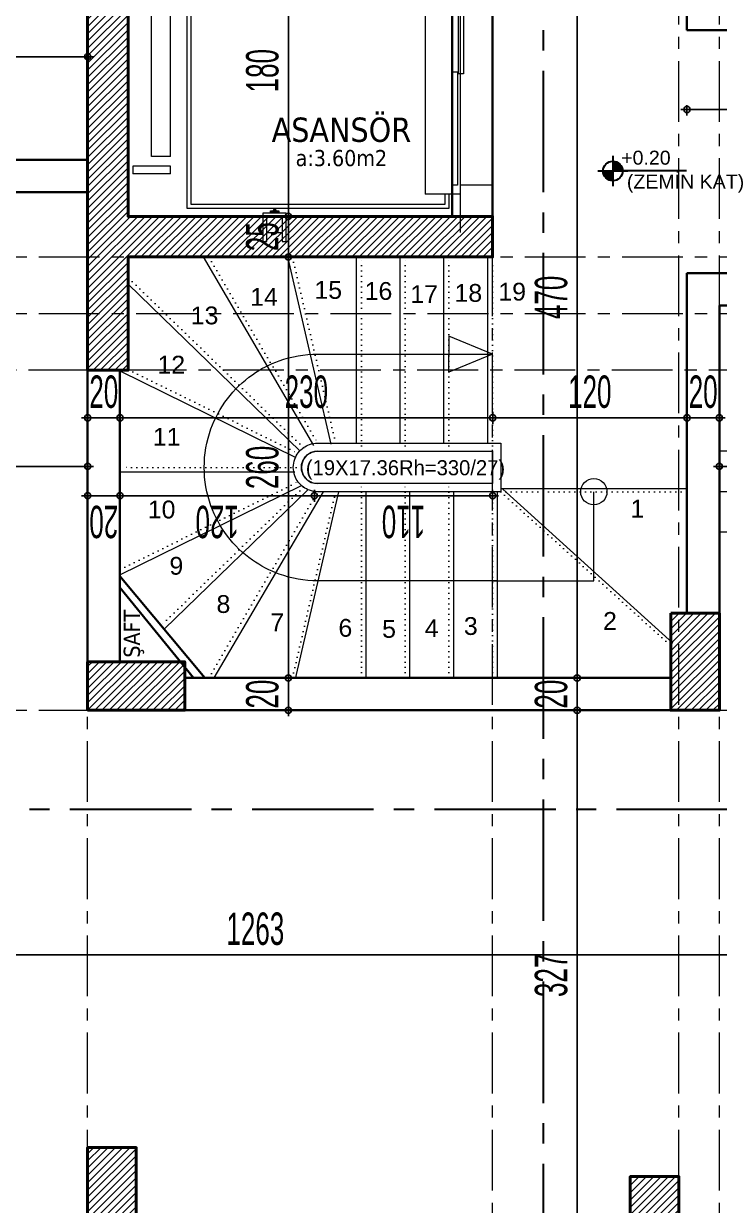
# Model space of a CAD drawing. Extents: x 386248 to 427517, y 4539405 to 4542296.
# Drawn here: x 391896 to 392325, y 4540380 to 4541110 of the extents above; entities that cross this region are included whole.
import ezdxf
from ezdxf.enums import TextEntityAlignment as Align

# ---------------------------------------------------------------- set-up
doc = ezdxf.new("R2010")
doc.units = 0
for name, pattern in [('CENTER', [2, 1.25, -0.25, 0.25, -0.25]), ('CENTER2', [1.125, 0.75, -0.125, 0.125, -0.125]), ('CENTERX2', [4, 2.5, -0.5, 0.5, -0.5]), ('DOT2', [3.175, 0, -3.175]), ('DUZ', [0])]:
    doc.linetypes.add(name, pattern=pattern)
for name, color, linetype, lineweight in [('AKS', 251, 'CENTERX2', 20), ('baca', 9, 'Continuous', 25), ('DUVAR', 4, 'Continuous', 35), ('GOR1', 51, 'Continuous', 25), ('ince', 203, 'DUZ', 20), ('kolon', 1, 'Continuous', 40), ('KOTLAR', 63, 'Continuous', 30), ('MERDIVEN', 161, 'Continuous', 15), ('MIMARI', 2, 'Continuous', 20), ('OLCU10', 2, 'Continuous', 25), ('tarama kolon', 8, 'Continuous', 13)]:
    doc.layers.add(name, color=color, linetype=linetype, lineweight=lineweight)
for name, color, linetype in [('alan', 7, 'Continuous'), ('DIM', 7, 'Continuous'), ('mahal', 7, 'Continuous'), ('Standart', 7, 'Continuous')]:
    doc.layers.add(name, color=color, linetype=linetype)
doc.styles.get("Standard").update_dxf_attribs({"font": 'arial.ttf'})
doc.styles.add('STYLE4', font='comic.ttf', dxfattribs={"height": 9})
doc.styles.add('T', font='ISOt.shx', dxfattribs={"width": 0.6})
doc.styles.add('VAZ', font='tahoma.ttf')
doc.dimstyles.new('DOT2', dxfattribs={"dimtxt": 20, "dimasz": 0.7, "dimexe": 5, "dimexo": 5, "dimgap": 6, "dimtad": 1, "dimdec": 0, "dimdsep": 46, "dimtxsty": 'T', "dimblk1": 'SEL2', "dimblk2": 'SEL2', "dimsah": 1, "dimcen": 0, "dimse1": 1, "dimse2": 1, "dimclrd": 256, "dimclre": 256, "dimclrt": 256, "dimadec": 0, "dimazin": 0, "dimtfac": 1, "dimtdec": 0, "dimtix": 1, "dimtmove": 2, "dimatfit": 3, "dimldrblk": 'SEL2', "dimfxl": 1, "dimtolj": 1, "dimtzin": 0, "dimarcsym": 0})

# ---------------------------------------------------------------- blocks, each defined once
blk = doc.blocks.new('G$C5A3F1A31')
at = {"layer": 'ince', "ltscale": 0.1}
for p, q in [((175.92, 41.64), (24.31, 41.64)), ((24.31, 20), (24.31, 41.64)), ((175.92, 20), (175.92, 41.64)), ((99.89, 25.24), (29.89, 25.24)), ((29.89, 21.71), (29.89, 25.24)), ((99.89, 25.24), (99.89, 21.71)), ((29.89, 20), (0.5, 20)), ((29.89, 20), (24.31, 20)), ((99.89, 21.71), (29.89, 21.71)), ((29.89, 0), (29.89, 20)), ((169.89, 20), (29.89, 20)), ((98.49, 17.85), (98.49, 21.32)), ((169.89, 21.32), (98.49, 21.32)), ((169.89, 17.85), (98.49, 17.85)), ((169.89, 21.32), (169.89, 17.85)), ((200.5, 20), (169.89, 20)), ((169.89, 0), (169.89, 20)), ((29.89, 0), (0.5, 0)), ((0.5, 0), (200.5, 0)), ((169.89, 0), (29.89, 0)), ((200.5, 0), (169.89, 0))]:
    blk.add_line(p, q, dxfattribs=at)
at = {"layer": 'MIMARI', "ltscale": 0.1}
for p, q in [((36.89, 198.79), (36.89, 222.1)), ((41.58, 222.1), (36.89, 222.1)), ((41.58, 198.79), (41.58, 222.1)), ((159.42, 198.79), (159.42, 222.1)), ((164.11, 222.1), (159.42, 222.1)), ((159.42, 198.79), (159.42, 222.1)), ((164.11, 222.1), (159.42, 222.1)), ((164.11, 198.79), (164.11, 222.1)), ((164.11, 198.79), (164.11, 222.1)), ((47.45, 198.79), (47.45, 210.53)), ((47.45, 210.53), (153.55, 210.53)), ((153.55, 198.79), (153.55, 210.53)), ((36.89, 198.79), (41.58, 198.79)), ((47.45, 198.79), (153.55, 198.79)), ((159.42, 198.79), (164.11, 198.79)), ((-5, 141.6), (12.81, 141.6)), ((-5, 141.6), (-5, 139.26)), ((-5, 139.26), (10.47, 139.26)), ((10.47, 139.26), (10.47, 129.87)), ((12.81, 141.6), (12.81, 127.52)), ((188.19, 141.6), (188.19, 127.52)), ((206, 141.6), (188.19, 141.6)), ((190.54, 139.26), (190.54, 129.87)), ((206, 139.26), (190.54, 139.26)), ((206, 141.6), (206, 139.26)), ((10.47, 129.87), (-5, 129.87)), ((-5, 129.87), (-5, 127.52)), ((12.81, 127.52), (-5, 127.52)), ((188.19, 127.52), (206, 127.52)), ((190.54, 129.87), (206, 129.87)), ((206, 129.87), (206, 127.52))]:
    blk.add_line(p, q, dxfattribs=at)
for points in [[(15.45, 176.47), (15.45, 188.43), (185.55, 188.43), (185.55, 27.07), (175.92, 27.07)], [(17.8, 176.47), (17.8, 186.08), (183.2, 186.08), (183.2, 29.42), (175.92, 29.42)], [(24.31, 27.07), (15.45, 27.07), (15.45, 176.47)], [(24.31, 29.42), (17.8, 29.42), (17.8, 176.47)], [(0.5, 139.26), (0.5, 129.87)], [(200.5, 139.26), (200.5, 129.87)]]:
    blk.add_lwpolyline(points, dxfattribs=at)
for points in [[(12.81, 137.01), (14.01, 137.01), (14.01, 131.96), (12.81, 131.96)], [(14.01, 135.54), (15.45, 134.59), (15.45, 134.56), (14.01, 133.65)], [(186.99, 135.54), (185.55, 134.59), (185.55, 134.56), (186.99, 133.65)], [(188.19, 137.01), (186.99, 137.01), (186.99, 131.96), (188.19, 131.96)]]:
    blk.add_lwpolyline(points, close=True, dxfattribs=at)
for points in [[(12.81, 137.01), (14.01, 137.01), (12.81, 131.96), (14.01, 131.96)], [(14.01, 133.65), (15.45, 134.56), (14.01, 135.54), (15.48, 134.58)], [(186.99, 133.65), (185.55, 134.56), (186.99, 135.54), (185.52, 134.58)], [(188.19, 137.01), (186.99, 137.01), (188.19, 131.96), (186.99, 131.96)]]:
    blk.add_solid(points, dxfattribs=at)
blk = doc.blocks.new('SEL2')
at = {"layer": 'OLCU10'}
for p, q in [((5.25, 0), (-5.25, 0)), ((0, 5.25), (0, -3.95))]:
    blk.add_line(p, q, dxfattribs=at)
blk.add_circle((0, 0), 2.75, dxfattribs=at)
blk = doc.blocks.new('*D2072')
at = {"layer": 'Defpoints', "color": 0}
for p in [(392185.31, 4540969.29), (392075.31, 4540835.76), (392075.31, 4540818.25)]:
    blk.add_point(p, dxfattribs=at)
at = {"layer": 'DIM', "lineweight": -2}
blk.add_line((392184.61, 4540818.25), (392076.01, 4540818.25), dxfattribs=at)
at = {"layer": 'DIM', "linetype": 'ByBlock', "lineweight": -2, "xscale": 0.7, "yscale": 0.7, "zscale": 0.7, "rotation": 180}
blk.add_blockref('SEL2', (392075.31, 4540818.25), dxfattribs=at)
at = {"layer": 'DIM', "linetype": 'ByBlock', "lineweight": -2, "xscale": 0.7, "yscale": 0.7, "zscale": 0.7}
blk.add_blockref('SEL2', (392185.31, 4540818.25), dxfattribs=at)
at = {"layer": 'DIM', "insert": (392130.31, 4540802.25), "char_height": 20, "attachment_point": 5, "rotation": 180, "style": 'T'}
blk.add_mtext('\\A1;110', dxfattribs=at)
blk = doc.blocks.new('*D2073')
at = {"layer": 'Defpoints', "color": 0}
for p in [(391955.31, 4540851.93), (392075.31, 4540835.76), (391955.31, 4540818.25)]:
    blk.add_point(p, dxfattribs=at)
at = {"layer": 'DIM', "lineweight": -2}
blk.add_line((392074.61, 4540818.25), (391956.01, 4540818.25), dxfattribs=at)
at = {"layer": 'DIM', "linetype": 'ByBlock', "lineweight": -2, "xscale": 0.7, "yscale": 0.7, "zscale": 0.7, "rotation": 180}
blk.add_blockref('SEL2', (391955.31, 4540818.25), dxfattribs=at)
at = {"layer": 'DIM', "linetype": 'ByBlock', "lineweight": -2, "xscale": 0.7, "yscale": 0.7, "zscale": 0.7}
blk.add_blockref('SEL2', (392075.31, 4540818.25), dxfattribs=at)
at = {"layer": 'DIM', "insert": (392015.31, 4540802.25), "char_height": 20, "attachment_point": 5, "rotation": 180, "style": 'T'}
blk.add_mtext('\\A1;120', dxfattribs=at)
blk = doc.blocks.new('*D2074')
at = {"layer": 'Defpoints', "color": 0}
for p in [(391935.31, 4540851.93), (391955.31, 4540851.93), (391935.31, 4540818.25)]:
    blk.add_point(p, dxfattribs=at)
at = {"layer": 'DIM', "lineweight": -2}
for p, q in [((391934.61, 4540818.25), (391933.91, 4540818.25)), ((391955.31, 4540818.25), (391935.31, 4540818.25)), ((391956.01, 4540818.25), (391956.71, 4540818.25))]:
    blk.add_line(p, q, dxfattribs=at)
at = {"layer": 'DIM', "linetype": 'ByBlock', "lineweight": -2, "xscale": 0.7, "yscale": 0.7, "zscale": 0.7}
blk.add_blockref('SEL2', (391935.31, 4540818.25), dxfattribs=at)
at = {"layer": 'DIM', "linetype": 'ByBlock', "lineweight": -2, "xscale": 0.7, "yscale": 0.7, "zscale": 0.7, "rotation": 180}
blk.add_blockref('SEL2', (391955.31, 4540818.25), dxfattribs=at)
at = {"layer": 'DIM', "insert": (391945.31, 4540802.25), "char_height": 20, "attachment_point": 5, "rotation": 180, "style": 'T'}
blk.add_mtext('\\A1;20', dxfattribs=at)
blk = doc.blocks.new('*D2077')
at = {"layer": 'Defpoints', "color": 0}
for p in [(392059.28, 4540705.76), (392073.59, 4540705.76), (392089.31, 4540685.76)]:
    blk.add_point(p, dxfattribs=at)
at = {"layer": 'DIM', "lineweight": -2}
for p, q in [((392059.28, 4540706.46), (392059.28, 4540707.16)), ((392059.28, 4540685.76), (392059.28, 4540705.76)), ((392059.28, 4540685.06), (392059.28, 4540684.36))]:
    blk.add_line(p, q, dxfattribs=at)
at = {"layer": 'DIM', "linetype": 'ByBlock', "lineweight": -2, "xscale": 0.7, "yscale": 0.7, "zscale": 0.7}
for p, rotation in [((392059.28, 4540705.76), 270), ((392059.28, 4540685.76), 90)]:
    blk.add_blockref('SEL2', p, dxfattribs=dict(at, rotation=rotation))
at = {"layer": 'DIM', "insert": (392043.28, 4540695.76), "char_height": 20, "attachment_point": 5, "rotation": 90, "style": 'T'}
blk.add_mtext('\\A1;20', dxfattribs=at)
blk = doc.blocks.new('*D2078')
at = {"layer": 'Defpoints', "color": 0}
for p in [(392059.28, 4540965.76), (392085.31, 4540965.76), (392073.59, 4540705.76)]:
    blk.add_point(p, dxfattribs=at)
at = {"layer": 'DIM', "lineweight": -2}
blk.add_line((392059.28, 4540706.46), (392059.28, 4540965.06), dxfattribs=at)
at = {"layer": 'DIM', "linetype": 'ByBlock', "lineweight": -2, "xscale": 0.7, "yscale": 0.7, "zscale": 0.7}
for p, rotation in [((392059.28, 4540965.76), 90), ((392059.28, 4540705.76), 270)]:
    blk.add_blockref('SEL2', p, dxfattribs=dict(at, rotation=rotation))
at = {"layer": 'DIM', "insert": (392043.28, 4540835.76), "char_height": 20, "attachment_point": 5, "rotation": 90, "style": 'T'}
blk.add_mtext('\\A1;260', dxfattribs=at)
blk = doc.blocks.new('*D2079')
at = {"layer": 'Defpoints', "color": 0}
for p in [(392059.28, 4540990.76), (392080.06, 4540990.76), (392085.31, 4540965.76)]:
    blk.add_point(p, dxfattribs=at)
at = {"layer": 'DIM', "lineweight": -2}
for p, q in [((392059.28, 4540991.46), (392059.28, 4540992.16)), ((392059.28, 4540965.76), (392059.28, 4540990.76)), ((392059.28, 4540965.06), (392059.28, 4540964.36))]:
    blk.add_line(p, q, dxfattribs=at)
at = {"layer": 'DIM', "linetype": 'ByBlock', "lineweight": -2, "xscale": 0.7, "yscale": 0.7, "zscale": 0.7}
for p, rotation in [((392059.28, 4540990.76), 270), ((392059.28, 4540965.76), 90)]:
    blk.add_blockref('SEL2', p, dxfattribs=dict(at, rotation=rotation))
at = {"layer": 'DIM', "insert": (392043.28, 4540978.26), "char_height": 20, "attachment_point": 5, "rotation": 90, "style": 'T'}
blk.add_mtext('\\A1;25', dxfattribs=at)
blk = doc.blocks.new('*D2080')
at = {"layer": 'Defpoints', "color": 0}
for p in [(392059.28, 4541170.76), (392071.35, 4541170.76), (392080.06, 4540990.76)]:
    blk.add_point(p, dxfattribs=at)
at = {"layer": 'DIM', "lineweight": -2}
blk.add_line((392059.28, 4540991.46), (392059.28, 4541170.06), dxfattribs=at)
at = {"layer": 'DIM', "linetype": 'ByBlock', "lineweight": -2, "xscale": 0.7, "yscale": 0.7, "zscale": 0.7}
for p, rotation in [((392059.28, 4541170.76), 90), ((392059.28, 4540990.76), 270)]:
    blk.add_blockref('SEL2', p, dxfattribs=dict(at, rotation=rotation))
at = {"layer": 'DIM', "insert": (392043.28, 4541080.76), "char_height": 20, "attachment_point": 5, "rotation": 90, "style": 'T'}
blk.add_mtext('\\A1;180', dxfattribs=at)
blk = doc.blocks.new('*D2087')
at = {"layer": 'Defpoints', "color": 0}
for p in [(391407.36, 4540551.09), (392670.37, 4540534.76), (392670.37, 4540514.36)]:
    blk.add_point(p, dxfattribs=at)
at = {"layer": 'DIM', "lineweight": -2}
blk.add_line((391408.06, 4540534.76), (392669.67, 4540534.76), dxfattribs=at)
at = {"layer": 'DIM', "linetype": 'ByBlock', "lineweight": -2, "xscale": 0.7, "yscale": 0.7, "zscale": 0.7, "rotation": 180}
blk.add_blockref('SEL2', (391407.36, 4540534.76), dxfattribs=at)
at = {"layer": 'DIM', "linetype": 'ByBlock', "lineweight": -2, "xscale": 0.7, "yscale": 0.7, "zscale": 0.7}
blk.add_blockref('SEL2', (392670.37, 4540534.76), dxfattribs=at)
at = {"layer": 'DIM', "insert": (392038.86, 4540550.76), "char_height": 20, "attachment_point": 5, "style": 'T'}
blk.add_mtext('\\A1;1263', dxfattribs=at)
blk = doc.blocks.new('*D2100')
at = {"layer": 'Defpoints', "color": 0}
for p in [(391935.31, 4540836.4), (391406.81, 4540826.87), (391935.31, 4540821.93)]:
    blk.add_point(p, dxfattribs=at)
at = {"layer": 'DIM', "lineweight": -2}
blk.add_line((391407.51, 4540836.4), (391934.61, 4540836.4), dxfattribs=at)
at = {"layer": 'DIM', "linetype": 'ByBlock', "lineweight": -2, "xscale": 0.7, "yscale": 0.7, "zscale": 0.7, "rotation": 180}
blk.add_blockref('SEL2', (391406.81, 4540836.4), dxfattribs=at)
at = {"layer": 'DIM', "linetype": 'ByBlock', "lineweight": -2, "xscale": 0.7, "yscale": 0.7, "zscale": 0.7}
blk.add_blockref('SEL2', (391935.31, 4540836.4), dxfattribs=at)
at = {"layer": 'DIM', "insert": (391671.06, 4540852.4), "char_height": 20, "attachment_point": 5, "style": 'T'}
blk.add_mtext('\\A1;529', dxfattribs=at)
blk = doc.blocks.new('*D2101')
at = {"layer": 'Defpoints', "color": 0}
for p in [(391955.31, 4540866.4), (391935.31, 4540851.93), (391955.31, 4540851.93)]:
    blk.add_point(p, dxfattribs=at)
at = {"layer": 'DIM', "lineweight": -2}
for p, q in [((391934.61, 4540866.4), (391933.91, 4540866.4)), ((391935.31, 4540866.4), (391955.31, 4540866.4)), ((391956.01, 4540866.4), (391956.71, 4540866.4))]:
    blk.add_line(p, q, dxfattribs=at)
at = {"layer": 'DIM', "linetype": 'ByBlock', "lineweight": -2, "xscale": 0.7, "yscale": 0.7, "zscale": 0.7}
blk.add_blockref('SEL2', (391935.31, 4540866.4), dxfattribs=at)
at = {"layer": 'DIM', "linetype": 'ByBlock', "lineweight": -2, "xscale": 0.7, "yscale": 0.7, "zscale": 0.7, "rotation": 180}
blk.add_blockref('SEL2', (391955.31, 4540866.4), dxfattribs=at)
at = {"layer": 'DIM', "insert": (391945.31, 4540882.4), "char_height": 20, "attachment_point": 5, "style": 'T'}
blk.add_mtext('\\A1;20', dxfattribs=at)
blk = doc.blocks.new('*D2102')
at = {"layer": 'Defpoints', "color": 0}
for p in [(392185.38, 4540866.4), (392185.38, 4540859.38), (391955.31, 4540851.93)]:
    blk.add_point(p, dxfattribs=at)
at = {"layer": 'DIM', "lineweight": -2}
blk.add_line((391956.01, 4540866.4), (392184.68, 4540866.4), dxfattribs=at)
at = {"layer": 'DIM', "linetype": 'ByBlock', "lineweight": -2, "xscale": 0.7, "yscale": 0.7, "zscale": 0.7, "rotation": 180}
blk.add_blockref('SEL2', (391955.31, 4540866.4), dxfattribs=at)
at = {"layer": 'DIM', "linetype": 'ByBlock', "lineweight": -2, "xscale": 0.7, "yscale": 0.7, "zscale": 0.7}
blk.add_blockref('SEL2', (392185.38, 4540866.4), dxfattribs=at)
at = {"layer": 'DIM', "insert": (392070.35, 4540882.4), "char_height": 20, "attachment_point": 5, "style": 'T'}
blk.add_mtext('\\A1;230', dxfattribs=at)
blk = doc.blocks.new('*D2103')
at = {"layer": 'Defpoints', "color": 0}
for p in [(392305.31, 4540866.4), (392185.38, 4540859.38), (392305.31, 4540845.76)]:
    blk.add_point(p, dxfattribs=at)
at = {"layer": 'DIM', "lineweight": -2}
blk.add_line((392186.08, 4540866.4), (392304.61, 4540866.4), dxfattribs=at)
at = {"layer": 'DIM', "linetype": 'ByBlock', "lineweight": -2, "xscale": 0.7, "yscale": 0.7, "zscale": 0.7, "rotation": 180}
blk.add_blockref('SEL2', (392185.38, 4540866.4), dxfattribs=at)
at = {"layer": 'DIM', "linetype": 'ByBlock', "lineweight": -2, "xscale": 0.7, "yscale": 0.7, "zscale": 0.7}
blk.add_blockref('SEL2', (392305.31, 4540866.4), dxfattribs=at)
at = {"layer": 'DIM', "insert": (392245.35, 4540882.4), "char_height": 20, "attachment_point": 5, "style": 'T'}
blk.add_mtext('\\A1;120', dxfattribs=at)
blk = doc.blocks.new('*D2104')
at = {"layer": 'Defpoints', "color": 0}
for p in [(392325.31, 4540866.4), (392305.31, 4540845.76), (392325.31, 4540845.76)]:
    blk.add_point(p, dxfattribs=at)
at = {"layer": 'DIM', "lineweight": -2}
for p, q in [((392304.61, 4540866.4), (392303.91, 4540866.4)), ((392305.31, 4540866.4), (392325.31, 4540866.4)), ((392326.01, 4540866.4), (392326.71, 4540866.4))]:
    blk.add_line(p, q, dxfattribs=at)
at = {"layer": 'DIM', "linetype": 'ByBlock', "lineweight": -2, "xscale": 0.7, "yscale": 0.7, "zscale": 0.7}
blk.add_blockref('SEL2', (392305.31, 4540866.4), dxfattribs=at)
at = {"layer": 'DIM', "linetype": 'ByBlock', "lineweight": -2, "xscale": 0.7, "yscale": 0.7, "zscale": 0.7, "rotation": 180}
blk.add_blockref('SEL2', (392325.31, 4540866.4), dxfattribs=at)
at = {"layer": 'DIM', "insert": (392315.31, 4540882.4), "char_height": 20, "attachment_point": 5, "style": 'T'}
blk.add_mtext('\\A1;20', dxfattribs=at)
blk = doc.blocks.new('*D2105')
at = {"layer": 'Defpoints', "color": 0}
for p in [(392660.09, 4540836.4), (392660.09, 4540826.79), (392325.31, 4540815.76)]:
    blk.add_point(p, dxfattribs=at)
at = {"layer": 'DIM', "lineweight": -2}
blk.add_line((392326.01, 4540836.4), (392659.39, 4540836.4), dxfattribs=at)
at = {"layer": 'DIM', "linetype": 'ByBlock', "lineweight": -2, "xscale": 0.7, "yscale": 0.7, "zscale": 0.7, "rotation": 180}
blk.add_blockref('SEL2', (392325.31, 4540836.4), dxfattribs=at)
at = {"layer": 'DIM', "linetype": 'ByBlock', "lineweight": -2, "xscale": 0.7, "yscale": 0.7, "zscale": 0.7}
blk.add_blockref('SEL2', (392660.09, 4540836.4), dxfattribs=at)
at = {"layer": 'DIM', "insert": (392492.7, 4540852.4), "char_height": 20, "attachment_point": 5, "style": 'T'}
blk.add_mtext('\\A1;335', dxfattribs=at)
blk = doc.blocks.new('*D2108')
at = {"layer": 'Defpoints', "color": 0}
for p in [(392237.54, 4540685.76), (392252.57, 4540685.76), (392252.42, 4540358.42)]:
    blk.add_point(p, dxfattribs=at)
at = {"layer": 'DIM', "lineweight": -2}
blk.add_line((392237.54, 4540359.12), (392237.54, 4540685.06), dxfattribs=at)
at = {"layer": 'DIM', "linetype": 'ByBlock', "lineweight": -2, "xscale": 0.7, "yscale": 0.7, "zscale": 0.7}
for p, rotation in [((392237.54, 4540685.76), 90), ((392237.54, 4540358.42), 270)]:
    blk.add_blockref('SEL2', p, dxfattribs=dict(at, rotation=rotation))
at = {"layer": 'DIM', "insert": (392221.54, 4540522.09), "char_height": 20, "attachment_point": 5, "rotation": 90, "style": 'T'}
blk.add_mtext('\\A1;327', dxfattribs=at)
blk = doc.blocks.new('*D2109')
at = {"layer": 'Defpoints', "color": 0}
for p in [(392237.54, 4540705.76), (392252.55, 4540705.76), (392252.55, 4540685.76)]:
    blk.add_point(p, dxfattribs=at)
at = {"layer": 'DIM', "lineweight": -2}
for p, q in [((392237.54, 4540706.46), (392237.54, 4540707.16)), ((392237.54, 4540685.76), (392237.54, 4540705.76)), ((392237.54, 4540685.06), (392237.54, 4540684.36))]:
    blk.add_line(p, q, dxfattribs=at)
at = {"layer": 'DIM', "linetype": 'ByBlock', "lineweight": -2, "xscale": 0.7, "yscale": 0.7, "zscale": 0.7}
for p, rotation in [((392237.54, 4540705.76), 270), ((392237.54, 4540685.76), 90)]:
    blk.add_blockref('SEL2', p, dxfattribs=dict(at, rotation=rotation))
at = {"layer": 'DIM', "insert": (392221.54, 4540695.76), "char_height": 20, "attachment_point": 5, "rotation": 90, "style": 'T'}
blk.add_mtext('\\A1;20', dxfattribs=at)
blk = doc.blocks.new('*D2110')
at = {"layer": 'Defpoints', "color": 0}
for p in [(392237.54, 4541175.76), (392268.77, 4541175.76), (392252.55, 4540705.76)]:
    blk.add_point(p, dxfattribs=at)
at = {"layer": 'DIM', "lineweight": -2}
blk.add_line((392237.54, 4540706.46), (392237.54, 4541175.06), dxfattribs=at)
at = {"layer": 'DIM', "linetype": 'ByBlock', "lineweight": -2, "xscale": 0.7, "yscale": 0.7, "zscale": 0.7}
for p, rotation in [((392237.54, 4541175.76), 90), ((392237.54, 4540705.76), 270)]:
    blk.add_blockref('SEL2', p, dxfattribs=dict(at, rotation=rotation))
at = {"layer": 'DIM', "insert": (392221.54, 4540940.76), "char_height": 20, "attachment_point": 5, "rotation": 90, "style": 'T'}
blk.add_mtext('\\A1;470', dxfattribs=at)
blk = doc.blocks.new('*D2114')
at = {"layer": 'Defpoints', "color": 0}
for p in [(392305.31, 4541105.76), (392554.53, 4541105.76), (392554.53, 4541056.8)]:
    blk.add_point(p, dxfattribs=at)
at = {"layer": 'DIM', "lineweight": -2}
blk.add_line((392306.01, 4541056.8), (392553.83, 4541056.8), dxfattribs=at)
at = {"layer": 'DIM', "linetype": 'ByBlock', "lineweight": -2, "xscale": 0.7, "yscale": 0.7, "zscale": 0.7, "rotation": 180}
blk.add_blockref('SEL2', (392305.31, 4541056.8), dxfattribs=at)
at = {"layer": 'DIM', "linetype": 'ByBlock', "lineweight": -2, "xscale": 0.7, "yscale": 0.7, "zscale": 0.7}
blk.add_blockref('SEL2', (392554.53, 4541056.8), dxfattribs=at)
at = {"layer": 'DIM', "insert": (392429.92, 4541072.8), "char_height": 20, "attachment_point": 5, "style": 'T'}
blk.add_mtext('\\A1;249', dxfattribs=at)
blk = doc.blocks.new('KOLONLAR 444')
at = {"layer": 'tarama kolon'}
h = blk.add_hatch(dxfattribs=at)
h.set_pattern_fill('ANSI31', color=256)
h.set_pattern_definition([(45, (2287.4398, -3197.0584), (-2.2450640303, 2.2450640303), [])])
h.paths.add_polyline_path([(397483.55, 4544385.72), (397513.55, 4544385.72), (397513.55, 4544325.72), (397483.55, 4544325.72)])
h.paths.add_polyline_path([(397798.09, 4544357.72), (397798.09, 4544337.72), (397798.09, 4544327.72), (397858.09, 4544327.72), (397857.1, 4544357.72)])
h.paths.add_polyline_path([(397123.55, 4544817.33), (397183.55, 4544817.33), (397183.55, 4544787.33), (397123.55, 4544787.33)])
h.paths.add_polyline_path([(397812.71, 4543913.72), (397812.71, 4543893.72), (397812.71, 4543875.72), (397872.97, 4543875.72), (397872.38, 4543893.72), (397871.72, 4543913.72)])
h.paths.add_polyline_path([(397834.59, 4543572.84), (397834.59, 4543523.46), (397884.59, 4543522.84), (397882.95, 4543572.84)])
h.paths.add_polyline_path([(396633.46, 4544777.33), (396633.46, 4544797.33), (396633.46, 4544817.33), (396573.46, 4544817.33), (396573.5, 4544797.33), (396573.54, 4544777.33)])
h.paths.add_polyline_path([(396625.99, 4543538.54), (396625.99, 4543589.16), (396575.89, 4543589.16), (396575.99, 4543539.16)])
h.paths.add_polyline_path([(397483.55, 4543935.72), (397513.55, 4543935.72), (397513.55, 4543875.72), (397483.55, 4543875.72)])
h.paths.add_polyline_path([(397123.55, 4543875.72), (397123.55, 4543905.72), (397183.55, 4543905.72), (397183.55, 4543875.72)])
h.paths.add_polyline_path([(397373.55, 4544180.72), (397348.55, 4544180.72), (397148.55, 4544180.72), (397148.55, 4544360.72), (397348.55, 4544360.72), (397373.55, 4544360.72), (397373.55, 4544385.72), (397123.55, 4544385.72), (397123.55, 4544155.72), (397123.55, 4544085.72), (397148.55, 4544085.72), (397148.55, 4544155.72), (397373.55, 4544155.72)])
h.paths.add_polyline_path([(397781.97, 4544817.33), (397781.97, 4544797.33), (397781.97, 4544777.33), (397843.29, 4544777.33), (397842.63, 4544797.33), (397841.97, 4544817.33)])
h.paths.add_polyline_path([(396574.84, 4544120.72), (396634.84, 4544120.72), (396634.84, 4544080.72), (396574.92, 4544080.72)])
h.paths.add_polyline_path([(397458.55, 4543528.15), (397458.55, 4543587.78), (397488.55, 4543587.78), (397488.55, 4543527.78)])
h.paths.add_polyline_path([(397453.55, 4544817.33), (397513.55, 4544817.33), (397513.55, 4544787.33), (397453.55, 4544787.33)])
h.paths.add_polyline_path([(397153.55, 4543605.72), (397133.55, 4543605.72), (397123.55, 4543605.72), (397123.55, 4543532.33), (397153.55, 4543531.96), (397153.55, 4543595.72)])
h.paths.add_polyline_path([(396634.04, 4544485.72), (396634.04, 4544505.72), (396634.04, 4544515.72), (396633.46, 4544525.72), (396613.46, 4544525.72), (396574.04, 4544525.72), (396574.12, 4544485.72)])
at = {"layer": 'kolon', "linetype": 'ByBlock'}
blk.add_lwpolyline([(397123.55, 4544155.72), (397123.55, 4544085.72), (397148.55, 4544085.72), (397148.55, 4544155.72), (397373.55, 4544155.72), (397373.55, 4544180.72), (397348.55, 4544180.72), (397148.55, 4544180.72), (397148.55, 4544360.72), (397348.55, 4544360.72), (397373.55, 4544360.72), (397373.55, 4544385.72), (397123.55, 4544385.72), (397123.55, 4544155.72)], dxfattribs=at)
for points in [[(397483.55, 4543935.72), (397513.55, 4543935.72), (397513.55, 4543875.72), (397483.55, 4543875.72)], [(397123.55, 4543875.72), (397123.55, 4543905.72), (397183.55, 4543905.72), (397183.55, 4543875.72)]]:
    blk.add_lwpolyline(points, close=True, dxfattribs=at)
at = {"layer": 'kolon'}
for points in [[(397153.55, 4543595.72), (397153.55, 4543605.72), (397133.55, 4543605.72), (397123.55, 4543605.72), (397123.55, 4543532.33), (397153.55, 4543531.96)], [(397458.55, 4543528.15), (397458.55, 4543587.78), (397488.55, 4543587.78), (397488.55, 4543527.78)]]:
    blk.add_lwpolyline(points, close=True, dxfattribs=at)
blk = doc.blocks.new('G$C5DD4B624')
at = {"layer": 'Standart', "color": 2, "linetype": 'CENTER2', "lineweight": 30, "ltscale": 100}
for points in [[(1065.54, 2101.93), (1065.54, 112.65)], [(-239.11, 858.4), (2019.62, 858.4)]]:
    blk.add_lwpolyline(points, dxfattribs=at)
blk = doc.blocks.new('*D4064')
at = {"layer": 'Defpoints', "color": 0}
for p in [(391935.31, 4541089.37), (391506.29, 4541042.16), (391935.31, 4541042.16)]:
    blk.add_point(p, dxfattribs=at)
at = {"layer": 'DIM', "lineweight": -2}
blk.add_line((391506.99, 4541089.37), (391934.61, 4541089.37), dxfattribs=at)
at = {"layer": 'DIM', "linetype": 'ByBlock', "lineweight": -2, "xscale": 0.7, "yscale": 0.7, "zscale": 0.7, "rotation": 180}
blk.add_blockref('SEL2', (391506.29, 4541089.37), dxfattribs=at)
at = {"layer": 'DIM', "linetype": 'ByBlock', "lineweight": -2, "xscale": 0.7, "yscale": 0.7, "zscale": 0.7}
blk.add_blockref('SEL2', (391935.31, 4541089.37), dxfattribs=at)
at = {"layer": 'DIM', "insert": (391720.8, 4541105.37), "char_height": 20, "attachment_point": 5, "style": 'T'}
blk.add_mtext('\\A1;429', dxfattribs=at)

msp = doc.modelspace()

# ---------------------------------------------------------------- hatches: boundary and pattern name
at = {"layer": 'baca', "lineweight": 30}
for points in [[(392263.832, 4541023.097, 0.1989123), (392259.562, 4541024.865), (392259.562, 4541018.828), (392265.6, 4541018.828, 0.1989124)], [(392253.525, 4541018.828, 0.1989124), (392255.293, 4541014.559, 0.1989123), (392259.562, 4541012.79), (392259.562, 4541018.828)]]:
    msp.add_hatch(color=256, dxfattribs=at).paths.add_polyline_path(points)

# ---------------------------------------------------------------- linework, layer by layer
at = {"layer": 'AKS', "linetype": 'CENTER', "ltscale": 30}
for p, q in [((391935.314, 4539849.21), (391935.314, 4541877.375)), ((392185.314, 4539849.21), (392185.314, 4541877.375)), ((392300.314, 4539849.21), (392300.314, 4541877.375)), ((390885.23, 4540930.762), (393196.359, 4540930.762)), ((390885.23, 4540685.762), (393196.359, 4540685.762))]:
    msp.add_line(p, q, dxfattribs=at)
for points in [[(392356.314, 4539849.21), (392325.314, 4539909.21), (392325.314, 4541817.375), (392356.314, 4541877.375)], [(390883.683, 4540986.72), (390945.23, 4540965.762), (393136.359, 4540965.762), (393194.812, 4540986.72)], [(393196.359, 4540874.762), (393136.359, 4540895.762), (390945.23, 4540895.762), (390885.23, 4540874.762)]]:
    msp.add_lwpolyline(points, dxfattribs=at)
at = {"layer": 'DUVAR'}
for p, q in [((392160.314, 4540990.762), (392160.314, 4541170.762)), ((392185.314, 4540990.762), (392185.314, 4541170.762)), ((392305.314, 4541135.762), (392305.314, 4541105.762)), ((392305.314, 4541105.762), (392670.911, 4541105.762)), ((391386.419, 4541025.762), (391935.314, 4541025.762)), ((391406.458, 4541005.762), (391935.314, 4541005.762)), ((392305.314, 4540955.762), (392675.85, 4540955.762)), ((392305.314, 4540955.762), (392305.314, 4540745.762)), ((392325.314, 4540685.762), (392325.314, 4540935.762)), ((392325.314, 4540935.762), (392656.497, 4540935.762)), ((391935.314, 4540895.762), (391935.314, 4540685.762)), ((391955.314, 4540895.762), (391955.314, 4540715.762)), ((391955.314, 4540768.689), (392007.632, 4540705.762)), ((391955.314, 4540761.615), (392000.622, 4540705.762)), ((391995.314, 4540705.762), (392295.314, 4540705.762)), ((391935.314, 4540685.762), (392295.314, 4540685.762))]:
    msp.add_line(p, q, dxfattribs=at)
at = {"layer": 'KOTLAR', "color": 1}
for p, q in [((392259.562, 4541028.158), (392259.562, 4541009.497)), ((392250.232, 4541018.828), (392268.893, 4541018.828)), ((392305.006, 4541018.828), (392259.562, 4541018.828))]:
    msp.add_line(p, q, dxfattribs=at)
msp.add_circle((392259.562, 4541018.828), 6.037, dxfattribs=at)
at = {"layer": 'MERDIVEN'}
for p, q in [((392058.826, 4540965.084), (392085.52, 4540850.084)), ((392101.314, 4540850.762), (392101.314, 4540965.762)), ((392128.314, 4540850.762), (392128.314, 4540965.762)), ((392155.314, 4540850.762), (392155.314, 4540965.762)), ((392182.314, 4540850.762), (392182.314, 4540965.762)), ((392325.314, 4540895.762), (392325.314, 4540845.762)), ((392077.314, 4540845.762), (392185.314, 4540845.762)), ((392659.461, 4540845.762), (392325.314, 4540845.762)), ((392063.696, 4540705.31), (392090.496, 4540820.762)), ((392107.314, 4540705.762), (392107.314, 4540820.762)), ((392134.314, 4540705.762), (392134.314, 4540820.762)), ((392161.314, 4540705.762), (392161.314, 4540820.762)), ((392188.314, 4540705.762), (392188.314, 4540820.762)), ((392190.314, 4540822.762), (392305.314, 4540822.762)), ((392191.656, 4540822.246), (392296.656, 4540727.246)), ((392415.314, 4540820.762), (392325.314, 4540820.762)), ((392415.314, 4540795.762), (392325.314, 4540795.762))]:
    msp.add_line(p, q, dxfattribs=at)
at = {"layer": 'MERDIVEN', "linetype": 'DOT2'}
for p, q in [((392061.748, 4540965.762), (392088.442, 4540850.762)), ((392104.314, 4540845.762), (392104.314, 4540965.762)), ((392131.314, 4540845.762), (392131.314, 4540965.762)), ((392158.314, 4540845.762), (392158.314, 4540965.762)), ((392185.314, 4540845.762), (392185.314, 4540965.762)), ((392061.748, 4540705.762), (392088.442, 4540820.762)), ((392104.314, 4540705.762), (392104.314, 4540825.762)), ((392131.314, 4540705.762), (392131.314, 4540825.762)), ((392158.314, 4540705.762), (392158.314, 4540825.762)), ((392185.314, 4540705.762), (392185.314, 4540825.762)), ((392190.314, 4540820.762), (392305.314, 4540820.762)), ((392190.314, 4540820.762), (392295.314, 4540725.762))]:
    msp.add_line(p, q, dxfattribs=at)
at = {"layer": 'MERDIVEN'}
for points in [[(392006.574, 4540965.762), (392074.812, 4540849.246)], [(392066.499, 4540845.811), (391960.314, 4540948.904)], [(392185.314, 4540905.762), (392158.314, 4540916.839), (392158.314, 4540905.762)], [(392185.314, 4540905.762), (392158.314, 4540894.686), (392158.314, 4540905.762)], [(391955.314, 4540895.442), (392063.863, 4540841.904)], [(392185.314, 4540845.762), (392185.314, 4540825.762)], [(392063.172, 4540832.762), (391955.314, 4540832.762)], [(391955.314, 4540769.393), (392067.278, 4540824.615)], [(392071.306, 4540822.018), (391982.589, 4540735.884)], [(392013.528, 4540705.762), (392080.878, 4540820.762)], [(392185.314, 4540765.762), (392247.814, 4540765.762), (392247.814, 4540820.762)]]:
    msp.add_lwpolyline(points, dxfattribs=at)
at = {"layer": 'MERDIVEN', "linetype": 'DOT2'}
for points in [[(392010.051, 4540965.762), (392077.401, 4540850.762)], [(392068.589, 4540847.963), (391960.314, 4540953.086)], [(391960.314, 4540896.321), (392065.19, 4540844.594)], [(392067.314, 4540835.762), (391957.314, 4540835.762)], [(391955.314, 4540772.738), (392065.19, 4540826.931)], [(392068.589, 4540823.562), (391980.665, 4540738.198)], [(392010.051, 4540705.762), (392077.401, 4540820.762)]]:
    msp.add_lwpolyline(points, dxfattribs=at)
at = {"layer": 'MERDIVEN'}
msp.add_lwpolyline([(392188.314, 4540765.762), (392160.314, 4540765.762), (392158.314, 4540765.762), (392131.314, 4540765.762), (392104.314, 4540765.762), (392077.314, 4540765.762, -0.0864292), (392053.65, 4540769.884, -0.0672501), (392037.016, 4540778.526, -0.0767948), (392021.621, 4540793.357, -0.076203), (392011.476, 4540811.987, -0.0868521), (392007.314, 4540835.762, -0.0868521), (392011.476, 4540859.538, -0.076203), (392021.621, 4540878.168, -0.0767948), (392037.016, 4540892.999, -0.0672501), (392053.65, 4540901.641, -0.0864292), (392077.314, 4540905.762), (392104.314, 4540905.762), (392131.314, 4540905.762), (392158.314, 4540905.762), (392185.314, 4540905.762)], format="xyb", dxfattribs=at)
for points in [[(392160.314, 4540820.762), (392158.314, 4540820.762), (392131.314, 4540820.762), (392104.314, 4540820.762), (392077.314, 4540820.762, -0.0864292), (392072.243, 4540821.646, -0.0672501), (392068.679, 4540823.498, -0.0767948), (392065.38, 4540826.676, -0.076203), (392063.206, 4540830.668, -0.0868521), (392062.314, 4540835.762, -0.0868521), (392063.206, 4540840.857, -0.076203), (392065.38, 4540844.849, -0.0767948), (392068.679, 4540848.027, -0.0672501), (392072.243, 4540849.879, -0.0864292), (392077.314, 4540850.762), (392104.314, 4540850.762), (392131.314, 4540850.762), (392158.314, 4540850.762), (392190.314, 4540850.762), (392190.314, 4540820.762)], [(392160.314, 4540825.762), (392158.314, 4540825.762), (392131.314, 4540825.762), (392104.314, 4540825.762), (392077.314, 4540825.762, -0.0864292), (392073.934, 4540826.351, -0.0672501), (392071.557, 4540827.586, -0.0767948), (392069.358, 4540829.705, -0.076203), (392067.909, 4540832.366, -0.0868521), (392067.314, 4540835.762, -0.0868521), (392067.909, 4540839.159, -0.076203), (392069.358, 4540841.82, -0.0767948), (392071.557, 4540843.939, -0.0672501), (392073.934, 4540845.174, -0.0864292), (392077.314, 4540845.762), (392104.314, 4540845.762), (392131.314, 4540845.762), (392158.314, 4540845.762), (392185.314, 4540845.762), (392185.314, 4540825.762)]]:
    msp.add_lwpolyline(points, format="xyb", close=True, dxfattribs=at)
msp.add_circle((392247.814, 4540820.762), 8.112, dxfattribs=at)
msp.add_arc((392077.314, 4540835.762), 10, 90, 270, dxfattribs=at)

# ---------------------------------------------------------------- block references
at = {"layer": 'DIM', "rotation": 90}
msp.add_blockref('G$C5A3F1A31', (392185.314, 4540980.262), dxfattribs=at)
at = {"layer": 'GOR1'}
msp.add_blockref('G$C5DD4B624', (391150.975, 4539766.311), dxfattribs=at)
at = {"layer": 'kolon'}
msp.add_blockref('KOLONLAR 444', (-5188.234, -3189.955), dxfattribs=at)

# ---------------------------------------------------------------- texts
at = {"layer": 'alan', "style": 'VAZ'}
msp.add_text('a:3.60m2', height=10, dxfattribs=at).set_placement((392091.99, 4541021.826), align=Align.CENTER)
msp.add_text('ŞAFT', height=10, rotation=90, dxfattribs=at).set_placement((391967.614, 4540733.065), align=Align.CENTER)
at = {"layer": 'KOTLAR', "color": 1, "linetype": 'Continuous'}
for s, p in [('+0.20', (392264.705, 4541022.729)), ('(ZEMİN KAT)', (392268.239, 4541007.966))]:
    msp.add_text(s, height=8.64, rotation=359.999996, dxfattribs=at).set_placement(p)
at = {"layer": 'mahal', "style": 'VAZ'}
msp.add_text('ASANSÖR', height=15, dxfattribs=at).set_placement((392091.99, 4541036.826), align=Align.CENTER)
at = {"layer": 'MERDIVEN'}
for s, p in [('14', (392044.191, 4540941.062)), ('15', (392083.868, 4540945.314)), ('16', (392114.89, 4540944.741)), ('17', (392143.105, 4540942.783)), ('18', (392170.346, 4540943.54)), ('19', (392197.426, 4540944.315)), ('13', (392007.513, 4540929.646)), ('12', (391986.984, 4540899.291)), ('11', (391984.13, 4540854.667)), ('10', (391981.017, 4540809.783)), ('1', (392274.704, 4540810.339)), ('9', (391990.097, 4540775.017)), ('8', (392019.155, 4540751.408)), ('7', (392052.364, 4540740.057)), ('6', (392094.443, 4540736.697)), ('5', (392121.401, 4540735.967)), ('4', (392147.734, 4540736.524)), ('3', (392171.875, 4540737.823)), ('2', (392257.794, 4540741.04))]:
    msp.add_text(s, height=11, dxfattribs=at).set_placement(p, align=Align.MIDDLE)
at = {"layer": 'MERDIVEN', "style": 'STYLE4'}
msp.add_text('(19X17.36Rh=330/27)', height=9.3209, dxfattribs=at).set_placement((392070.054, 4540830.925))

# ---------------------------------------------------------------- dimensions: what is measured, and where the dimension line sits
at = {"layer": 'DIM'}
for base, p1, p2, angle, picture, middle in [((392237.539, 4541175.762), (392252.552, 4540705.762), (392268.775, 4541175.762), 90, '*D2110', (392221.539, 4540940.762)), ((392059.278, 4541170.762), (392080.063, 4540990.762), (392071.346, 4541170.762), 90, '*D2080', (392043.278, 4541080.762)), ((392059.278, 4540990.762), (392085.314, 4540965.762), (392080.063, 4540990.762), 90, '*D2079', (392043.278, 4540978.262)), ((392059.278, 4540965.762), (392073.587, 4540705.762), (392085.314, 4540965.762), 90, '*D2078', (392043.278, 4540835.762)), ((392075.314, 4540818.248), (392185.314, 4540969.287), (392075.314, 4540835.762), 180, '*D2072', (392130.314, 4540802.248)), ((391935.314, 4540818.248), (391955.314, 4540851.929), (391935.314, 4540851.929), 180, '*D2074', (391945.314, 4540802.248)), ((391955.314, 4540818.248), (392075.314, 4540835.762), (391955.314, 4540851.929), 180, '*D2073', (392015.314, 4540802.248)), ((392059.278, 4540705.762), (392089.314, 4540685.762), (392073.587, 4540705.762), 90, '*D2077', (392043.278, 4540695.762)), ((392237.539, 4540705.762), (392252.552, 4540685.762), (392252.552, 4540705.762), 90, '*D2109', (392221.539, 4540695.762)), ((392237.539, 4540685.762), (392252.422, 4540358.422), (392252.566, 4540685.762), 90, '*D2108', (392221.539, 4540522.092))]:
    dim = msp.add_linear_dim(base=base, p1=p1, p2=p2, angle=angle, dimstyle='DOT2', dxfattribs=at)
    dim.commit()
    dim.dimension.update_dxf_attribs({"geometry": picture, "text_midpoint": middle})
for base, p1, p2, picture, middle in [((391935.314, 4541089.375), (391506.287, 4541042.162), (391935.314, 4541042.162), '*D4064', (391720.801, 4541105.375)), ((392554.533, 4541056.799), (392305.314, 4541105.762), (392554.533, 4541105.762), '*D2114', (392429.924, 4541072.799)), ((391955.314, 4540866.4), (391935.314, 4540851.929), (391955.314, 4540851.929), '*D2101', (391945.314, 4540882.4)), ((392185.385, 4540866.4), (391955.314, 4540851.929), (392185.385, 4540859.383), '*D2102', (392070.35, 4540882.4)), ((392305.314, 4540866.4), (392185.385, 4540859.383), (392305.314, 4540845.762), '*D2103', (392245.35, 4540882.4)), ((392325.314, 4540866.4), (392305.314, 4540845.762), (392325.314, 4540845.762), '*D2104', (392315.314, 4540882.4)), ((391935.314, 4540836.4), (391406.812, 4540826.874), (391935.314, 4540821.929), '*D2100', (391671.063, 4540852.4)), ((392660.086, 4540836.4), (392325.314, 4540815.762), (392660.086, 4540826.785), '*D2105', (392492.7, 4540852.4)), ((392670.373, 4540534.762), (391407.357, 4540551.086), (392670.373, 4540514.359), '*D2087', (392038.865, 4540550.762))]:
    dim = msp.add_linear_dim(base=base, p1=p1, p2=p2, dimstyle='DOT2', dxfattribs=at)
    dim.commit()
    dim.dimension.update_dxf_attribs({"geometry": picture, "text_midpoint": middle})

doc.saveas('drawing.dxf')
